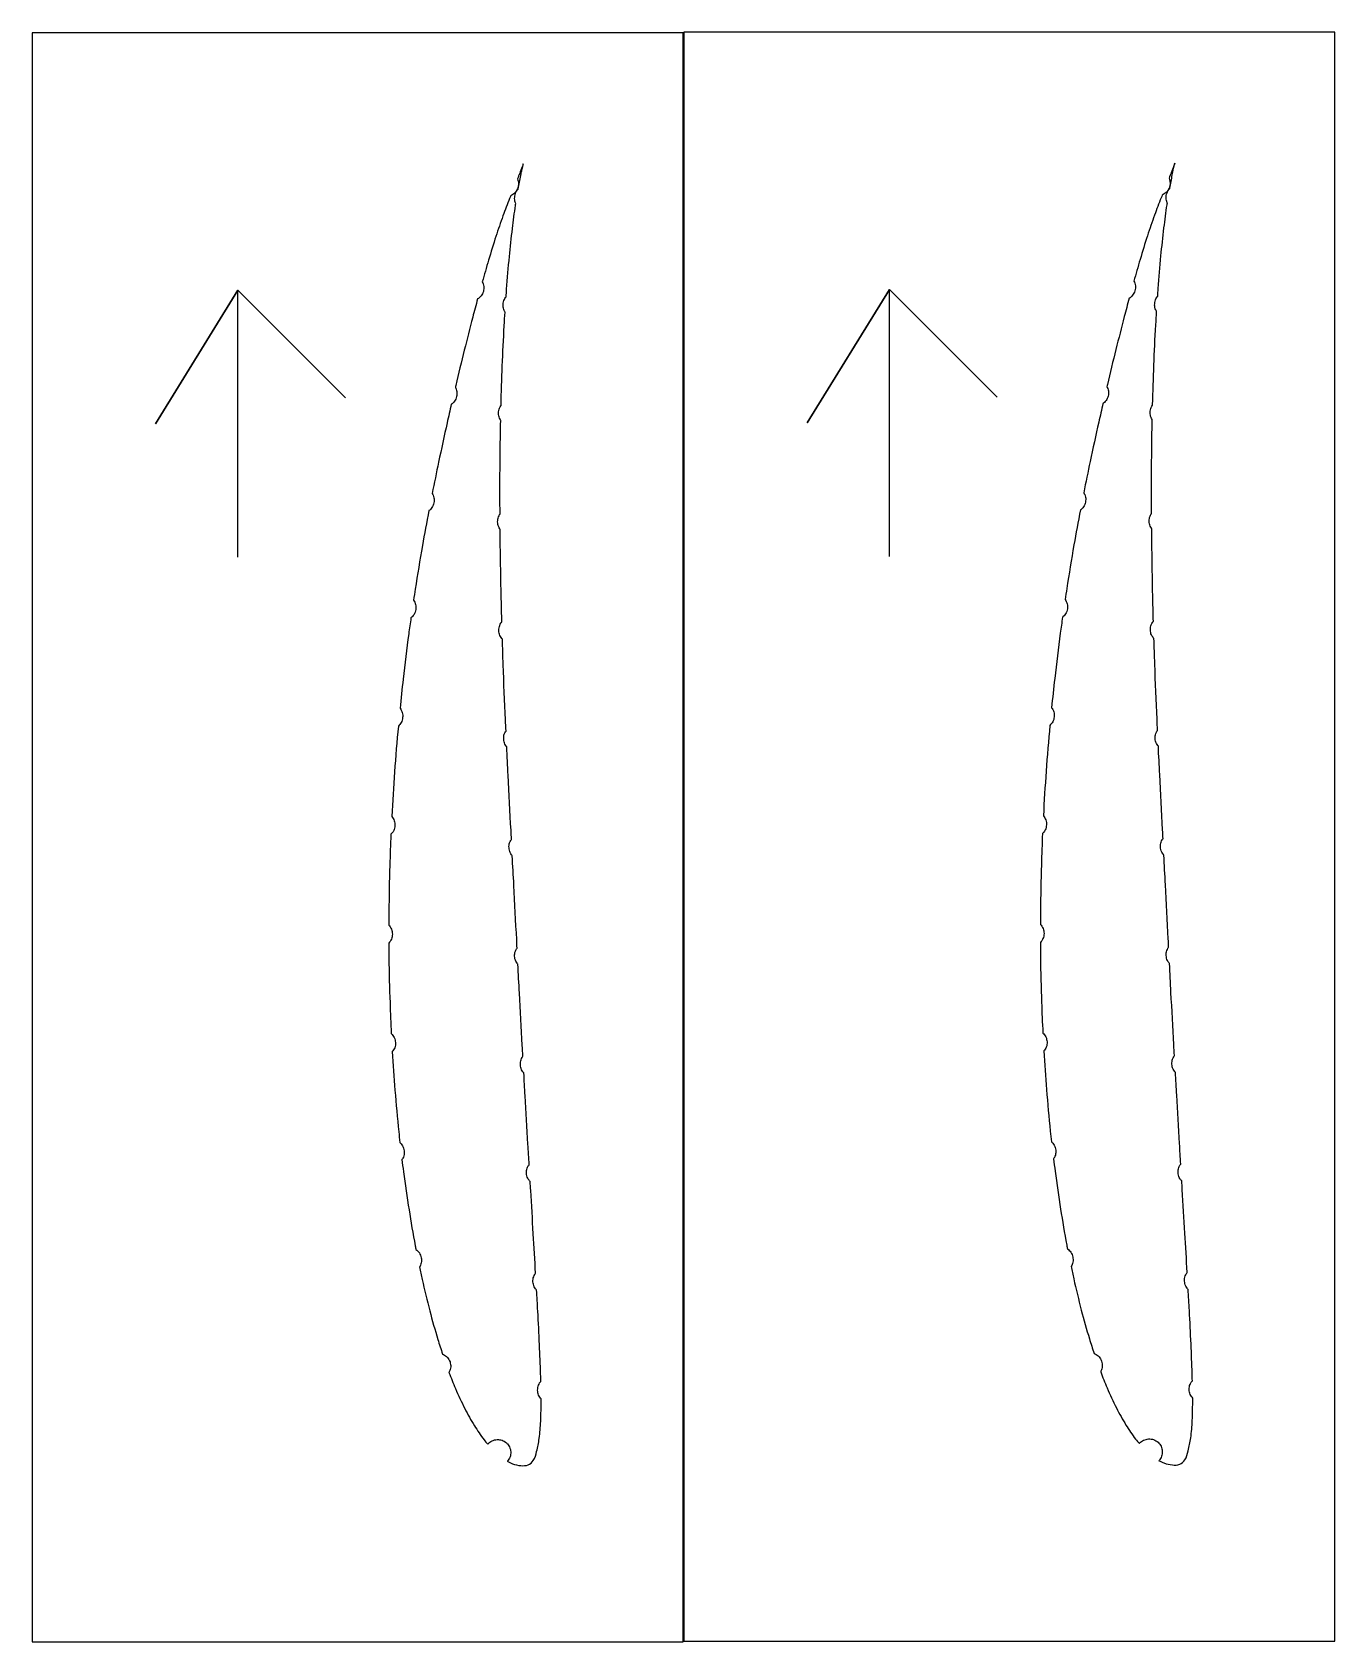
# Model space of a CAD drawing. Header units: millimetres. Extents: x -1 to 420, y 0 to 297.
# Drawn here: x 309.7 to 409.7, y -0.3 to 123.3 of the extents above; entities that cross this region are included whole.
import ezdxf

# ---------------------------------------------------------------- set-up
doc = ezdxf.new("R2010")
doc.units = ezdxf.units.MM

msp = doc.modelspace()

# ---------------------------------------------------------------- linework, layer by layer
at = {"color": 7, "linetype": 'Continuous', "lineweight": 25}
for p, q in [((309.69, 123.3), (309.69, -0.29)), ((359.69, 123.3), (309.69, 123.3)), ((359.69, -0.29), (359.69, 123.3)), ((359.73, 123.35), (359.73, -0.24)), ((409.73, 123.35), (359.73, 123.35)), ((409.73, -0.24), (409.73, 123.35)), ((309.69, -0.29), (359.69, -0.29)), ((359.73, -0.24), (409.73, -0.24))]:
    msp.add_line(p, q, dxfattribs=at)
at = {"color": 7, "linetype": 'Continuous'}
for p, q in [((325.48, 103.52), (319.17, 93.27)), ((319.17, 93.27), (325.48, 103.52)), ((325.48, 83.03), (325.48, 103.52)), ((325.48, 103.52), (333.75, 95.25)), ((375.52, 103.57), (369.21, 93.33)), ((369.21, 93.33), (375.52, 103.57)), ((375.52, 83.08), (375.52, 103.57)), ((375.52, 103.57), (383.79, 95.3))]:
    msp.add_line(p, q, dxfattribs=at)
at = {"color": 7, "linetype": 'Continuous', "lineweight": 25}
for points, knots in [([(347.01, 111.28), (347.02, 111.33), (347.09, 111.73), (347.22, 112.37), (347.3, 112.81), (347.41, 113.23), (347.4, 113.23), (347.4, 113.23), (347.27, 112.84), (347.15, 112.55), (347.02, 112.23), (346.96, 112.08)], [0.99028607, 0.99028607, 0.99028607, 0.99028607, 0.99110707, 0.99604939, 0.99901132, 1, 1, 1, 1.00097893, 1.00378592, 1.00610945, 1.00610945, 1.00610945, 1.00610945]), ([(397.05, 111.33), (397.06, 111.39), (397.13, 111.78), (397.26, 112.42), (397.34, 112.86), (397.45, 113.28), (397.44, 113.28), (397.44, 113.28), (397.31, 112.89), (397.19, 112.61), (397.06, 112.28), (397, 112.13)], [0.99028607, 0.99028607, 0.99028607, 0.99028607, 0.99110707, 0.99604939, 0.99901132, 1, 1, 1, 1.00097893, 1.00378592, 1.00610945, 1.00610945, 1.00610945, 1.00610945]), ([(346.96, 111.32), (346.93, 111.26), (346.88, 111.14), (346.75, 110.99), (346.6, 110.87), (346.49, 110.81), (346.44, 110.78)], [0, 0, 0, 0, 0.1273631, 0.2495992, 0.3730149, 0.4873866, 0.4873866, 0.4873866, 0.4873866]), ([(346.75, 110.76), (346.77, 110.83), (346.8, 110.96), (346.88, 111.13), (346.96, 111.23), (347.01, 111.28), (347.01, 111.28)], [0, 0, 0, 0, 0.1268062, 0.2502213, 0.3713779, 0.3715096, 0.3715096, 0.3715096, 0.3715096]), ([(346.96, 112.08), (346.98, 112.02), (347.02, 111.9), (347.05, 111.7), (347.03, 111.51), (346.98, 111.38), (346.96, 111.32)], [0.5019547, 0.5019547, 0.5019547, 0.5019547, 0.627948, 0.7509886, 0.8723471, 1, 1, 1, 1]), ([(397, 111.37), (396.97, 111.31), (396.92, 111.19), (396.79, 111.04), (396.64, 110.92), (396.53, 110.86), (396.48, 110.83)], [0, 0, 0, 0, 0.1273631, 0.2495992, 0.3730149, 0.4873866, 0.4873866, 0.4873866, 0.4873866]), ([(396.79, 110.81), (396.81, 110.88), (396.84, 111.01), (396.93, 111.18), (397.01, 111.28), (397.05, 111.33), (397.05, 111.33)], [0, 0, 0, 0, 0.1268062, 0.2502213, 0.3713779, 0.3715096, 0.3715096, 0.3715096, 0.3715096]), ([(397, 112.13), (397.02, 112.07), (397.06, 111.95), (397.09, 111.75), (397.07, 111.56), (397.03, 111.43), (397, 111.37)], [0.5019547, 0.5019547, 0.5019547, 0.5019547, 0.627948, 0.7509886, 0.8723471, 1, 1, 1, 1]), ([(346.44, 110.78), (346.41, 110.72), (346.21, 110.21), (345.81, 109.17), (345.27, 107.59), (344.75, 105.89), (344.42, 104.72), (344.26, 104.17)], [0.01284394, 0.01284394, 0.01284394, 0.01284394, 0.01393964, 0.02091458, 0.0290566, 0.03841356, 0.0468784, 0.0468784, 0.0468784, 0.0468784]), ([(346.08, 103.01), (346.1, 103.21), (346.17, 104.24), (346.32, 106), (346.55, 108.14), (346.73, 109.51), (346.82, 110.14), (346.83, 110.19)], [0.94964011, 0.94964011, 0.94964011, 0.94964011, 0.95257933, 0.96479649, 0.97536498, 0.98417919, 0.98488443, 0.98488443, 0.98488443, 0.98488443]), ([(346.83, 110.19), (346.83, 110.19), (346.8, 110.25), (346.76, 110.37), (346.73, 110.57), (346.75, 110.7), (346.75, 110.76)], [0.6250565, 0.6250565, 0.6250565, 0.6250565, 0.6279513, 0.7502174, 0.8723584, 1, 1, 1, 1]), ([(396.48, 110.83), (396.45, 110.77), (396.25, 110.26), (395.85, 109.22), (395.31, 107.64), (394.79, 105.94), (394.46, 104.77), (394.3, 104.22)], [0.01284394, 0.01284394, 0.01284394, 0.01284394, 0.01393964, 0.02091458, 0.0290566, 0.03841356, 0.0468784, 0.0468784, 0.0468784, 0.0468784]), ([(396.13, 103.06), (396.14, 103.26), (396.22, 104.3), (396.36, 106.05), (396.59, 108.19), (396.77, 109.56), (396.86, 110.19), (396.87, 110.24)], [0.94964011, 0.94964011, 0.94964011, 0.94964011, 0.95257933, 0.96479649, 0.97536498, 0.98417919, 0.98488443, 0.98488443, 0.98488443, 0.98488443]), ([(396.87, 110.24), (396.87, 110.24), (396.84, 110.3), (396.8, 110.42), (396.77, 110.62), (396.79, 110.75), (396.79, 110.81)], [0.6250565, 0.6250565, 0.6250565, 0.6250565, 0.6279513, 0.7502174, 0.8723584, 1, 1, 1, 1]), ([(344.26, 104.17), (344.29, 104.12), (344.34, 104), (344.38, 103.82), (344.38, 103.63), (344.35, 103.5), (344.34, 103.43)], [0.5192128, 0.5192128, 0.5192128, 0.5192128, 0.6281785, 0.7504555, 0.8726658, 1, 1, 1, 1]), ([(394.3, 104.22), (394.33, 104.17), (394.38, 104.06), (394.42, 103.87), (394.42, 103.68), (394.4, 103.55), (394.38, 103.48)], [0.5192128, 0.5192128, 0.5192128, 0.5192128, 0.6281785, 0.7504555, 0.8726658, 1, 1, 1, 1]), ([(343.9, 102.86), (343.77, 102.39), (343.42, 101.08), (342.86, 98.87), (342.42, 97.07), (342.2, 96.11), (342.19, 96.06)], [0.05350504, 0.05350504, 0.05350504, 0.05350504, 0.06064542, 0.07333385, 0.08693907, 0.08772377, 0.08772377, 0.08772377, 0.08772377]), ([(344.34, 103.43), (344.32, 103.37), (344.27, 103.24), (344.17, 103.08), (344.04, 102.95), (343.94, 102.88), (343.9, 102.86)], [0, 0, 0, 0, 0.1280286, 0.2494633, 0.3724212, 0.4687829, 0.4687829, 0.4687829, 0.4687829]), ([(345.85, 102.43), (345.86, 102.5), (345.88, 102.63), (345.95, 102.82), (346.02, 102.94), (346.07, 103), (346.08, 103.01)], [0, 0, 0, 0, 0.1268019, 0.2505029, 0.3712748, 0.4019286, 0.4019286, 0.4019286, 0.4019286]), ([(393.94, 102.91), (393.81, 102.44), (393.47, 101.13), (392.9, 98.92), (392.46, 97.12), (392.24, 96.17), (392.23, 96.11)], [0.05350504, 0.05350504, 0.05350504, 0.05350504, 0.06064542, 0.07333385, 0.08693907, 0.08772377, 0.08772377, 0.08772377, 0.08772377]), ([(394.38, 103.48), (394.36, 103.42), (394.31, 103.3), (394.21, 103.13), (394.08, 103), (393.99, 102.94), (393.94, 102.91)], [0, 0, 0, 0, 0.1280286, 0.2494633, 0.3724212, 0.4687829, 0.4687829, 0.4687829, 0.4687829]), ([(395.9, 102.48), (395.9, 102.55), (395.92, 102.68), (395.99, 102.87), (396.06, 102.99), (396.12, 103.05), (396.13, 103.06)], [0, 0, 0, 0, 0.1268019, 0.2505029, 0.3712748, 0.4019286, 0.4019286, 0.4019286, 0.4019286]), ([(345.7, 94.67), (345.72, 95.68), (345.79, 97.72), (345.9, 100.12), (345.98, 101.49), (346.01, 101.84)], [0.90884335, 0.90884335, 0.90884335, 0.90884335, 0.92368641, 0.93883251, 0.9439055, 0.9439055, 0.9439055, 0.9439055]), ([(346.01, 101.84), (346, 101.85), (345.96, 101.92), (345.9, 102.04), (345.85, 102.24), (345.85, 102.37), (345.85, 102.43)], [0.604765, 0.604765, 0.604765, 0.604765, 0.6281691, 0.7509711, 0.8733939, 1, 1, 1, 1]), ([(395.74, 94.72), (395.77, 95.73), (395.83, 97.78), (395.94, 100.17), (396.03, 101.55), (396.05, 101.89)], [0.90884335, 0.90884335, 0.90884335, 0.90884335, 0.92368641, 0.93883251, 0.9439055, 0.9439055, 0.9439055, 0.9439055]), ([(396.05, 101.89), (396.04, 101.9), (396, 101.97), (395.94, 102.1), (395.89, 102.29), (395.89, 102.42), (395.9, 102.48)], [0.604765, 0.604765, 0.604765, 0.604765, 0.6281691, 0.7509711, 0.8733939, 1, 1, 1, 1]), ([(342.28, 95.35), (342.26, 95.28), (342.23, 95.16), (342.13, 94.99), (342.01, 94.86), (341.92, 94.79), (341.88, 94.77)], [0, 0, 0, 0, 0.1276645, 0.2483037, 0.3717404, 0.4587892, 0.4587892, 0.4587892, 0.4587892]), ([(342.19, 96.06), (342.21, 96.02), (342.26, 95.91), (342.31, 95.74), (342.32, 95.54), (342.3, 95.41), (342.28, 95.35)], [0.5312689, 0.5312689, 0.5312689, 0.5312689, 0.6280248, 0.7498099, 0.8720339, 1, 1, 1, 1]), ([(392.32, 95.4), (392.3, 95.33), (392.27, 95.21), (392.17, 95.04), (392.05, 94.91), (391.96, 94.84), (391.92, 94.82)], [0, 0, 0, 0, 0.1276645, 0.2483037, 0.3717404, 0.4587892, 0.4587892, 0.4587892, 0.4587892]), ([(392.23, 96.11), (392.25, 96.07), (392.3, 95.97), (392.35, 95.79), (392.36, 95.59), (392.34, 95.47), (392.32, 95.4)], [0.5312689, 0.5312689, 0.5312689, 0.5312689, 0.6280248, 0.7498099, 0.8720339, 1, 1, 1, 1]), ([(341.88, 94.77), (341.77, 94.29), (341.44, 92.81), (340.94, 90.53), (340.57, 88.72), (340.41, 87.92)], [0.09422162, 0.09422162, 0.09422162, 0.09422162, 0.10135502, 0.11647086, 0.12843057, 0.12843057, 0.12843057, 0.12843057]), ([(345.51, 94.09), (345.51, 94.16), (345.52, 94.29), (345.58, 94.47), (345.65, 94.6), (345.69, 94.66), (345.7, 94.67)], [0, 0, 0, 0, 0.1274697, 0.2493059, 0.3718019, 0.392675, 0.392675, 0.392675, 0.392675]), ([(345.67, 93.53), (345.67, 93.53), (345.64, 93.59), (345.57, 93.7), (345.52, 93.89), (345.51, 94.02), (345.51, 94.09)], [0.6250131, 0.6250131, 0.6250131, 0.6250131, 0.6283848, 0.7501782, 0.8726322, 1, 1, 1, 1]), ([(391.92, 94.82), (391.82, 94.34), (391.48, 92.86), (390.98, 90.58), (390.61, 88.77), (390.45, 87.97)], [0.09422162, 0.09422162, 0.09422162, 0.09422162, 0.10135502, 0.11647086, 0.12843057, 0.12843057, 0.12843057, 0.12843057]), ([(395.55, 94.14), (395.55, 94.21), (395.56, 94.34), (395.62, 94.52), (395.69, 94.65), (395.73, 94.71), (395.74, 94.72)], [0, 0, 0, 0, 0.1274697, 0.2493059, 0.3718019, 0.392675, 0.392675, 0.392675, 0.392675]), ([(395.71, 93.58), (395.71, 93.58), (395.68, 93.64), (395.61, 93.75), (395.56, 93.94), (395.55, 94.07), (395.55, 94.14)], [0.6250131, 0.6250131, 0.6250131, 0.6250131, 0.6283848, 0.7501782, 0.8726322, 1, 1, 1, 1]), ([(345.62, 86.33), (345.62, 86.55), (345.61, 88.02), (345.62, 90.42), (345.65, 92.61), (345.67, 93.53)], [0.86816713, 0.86816713, 0.86816713, 0.86816713, 0.87128167, 0.88976057, 0.9033048, 0.9033048, 0.9033048, 0.9033048]), ([(395.66, 86.38), (395.66, 86.6), (395.65, 88.07), (395.66, 90.47), (395.69, 92.66), (395.71, 93.58)], [0.86816713, 0.86816713, 0.86816713, 0.86816713, 0.87128167, 0.88976057, 0.9033048, 0.9033048, 0.9033048, 0.9033048]), ([(340.41, 87.92), (340.44, 87.87), (340.5, 87.77), (340.55, 87.59), (340.57, 87.4), (340.55, 87.27), (340.54, 87.2)], [0.5274523, 0.5274523, 0.5274523, 0.5274523, 0.6287757, 0.7499346, 0.8726118, 1, 1, 1, 1]), ([(390.45, 87.97), (390.48, 87.92), (390.54, 87.82), (390.59, 87.64), (390.61, 87.45), (390.59, 87.32), (390.58, 87.25)], [0.5274523, 0.5274523, 0.5274523, 0.5274523, 0.6287757, 0.7499346, 0.8726118, 1, 1, 1, 1]), ([(340.16, 86.6), (339.98, 85.7), (339.61, 83.69), (339.23, 81.4), (339.02, 80), (338.98, 79.71)], [0.13499686, 0.13499686, 0.13499686, 0.13499686, 0.14833217, 0.16488995, 0.16909263, 0.16909263, 0.16909263, 0.16909263]), ([(340.54, 87.2), (340.52, 87.13), (340.49, 87.01), (340.4, 86.84), (340.28, 86.7), (340.2, 86.62), (340.16, 86.6)], [0, 0, 0, 0, 0.1272749, 0.2486475, 0.3709826, 0.4645347, 0.4645347, 0.4645347, 0.4645347]), ([(390.2, 86.65), (390.02, 85.75), (389.65, 83.74), (389.27, 81.45), (389.06, 80.05), (389.02, 79.76)], [0.13499686, 0.13499686, 0.13499686, 0.13499686, 0.14833217, 0.16488995, 0.16909263, 0.16909263, 0.16909263, 0.16909263]), ([(390.58, 87.25), (390.56, 87.18), (390.53, 87.06), (390.44, 86.89), (390.32, 86.75), (390.24, 86.67), (390.2, 86.65)], [0, 0, 0, 0, 0.1272749, 0.2486475, 0.3709826, 0.4645347, 0.4645347, 0.4645347, 0.4645347]), ([(345.43, 85.74), (345.44, 85.8), (345.44, 85.93), (345.5, 86.12), (345.56, 86.25), (345.61, 86.32), (345.62, 86.33)], [0, 0, 0, 0, 0.1270918, 0.2493951, 0.3716698, 0.4051431, 0.4051431, 0.4051431, 0.4051431]), ([(345.63, 85.16), (345.62, 85.17), (345.58, 85.23), (345.51, 85.35), (345.45, 85.54), (345.44, 85.67), (345.43, 85.74)], [0.6081819, 0.6081819, 0.6081819, 0.6081819, 0.628307, 0.7503309, 0.8722684, 1, 1, 1, 1]), ([(395.48, 85.79), (395.48, 85.85), (395.48, 85.98), (395.54, 86.17), (395.6, 86.3), (395.65, 86.37), (395.66, 86.38)], [0, 0, 0, 0, 0.1270918, 0.2493951, 0.3716698, 0.4051431, 0.4051431, 0.4051431, 0.4051431]), ([(395.67, 85.21), (395.66, 85.22), (395.62, 85.28), (395.55, 85.4), (395.49, 85.59), (395.48, 85.72), (395.48, 85.79)], [0.6081819, 0.6081819, 0.6081819, 0.6081819, 0.628307, 0.7503309, 0.8722684, 1, 1, 1, 1]), ([(345.76, 78.04), (345.75, 78.34), (345.71, 80), (345.66, 82.37), (345.63, 84.45), (345.63, 85.16)], [0.82768014, 0.82768014, 0.82768014, 0.82768014, 0.83207404, 0.85199934, 0.86244552, 0.86244552, 0.86244552, 0.86244552]), ([(395.8, 78.09), (395.79, 78.39), (395.75, 80.05), (395.7, 82.43), (395.68, 84.5), (395.67, 85.21)], [0.82768014, 0.82768014, 0.82768014, 0.82768014, 0.83207404, 0.85199934, 0.86244552, 0.86244552, 0.86244552, 0.86244552]), ([(338.98, 79.71), (339.01, 79.66), (339.07, 79.56), (339.14, 79.38), (339.17, 79.18), (339.15, 79.05), (339.15, 78.99)], [0.5152129, 0.5152129, 0.5152129, 0.5152129, 0.6284955, 0.7504062, 0.8733774, 1, 1, 1, 1]), ([(389.02, 79.76), (389.05, 79.71), (389.11, 79.61), (389.18, 79.43), (389.21, 79.23), (389.19, 79.1), (389.19, 79.04)], [0.5152129, 0.5152129, 0.5152129, 0.5152129, 0.6284955, 0.7504062, 0.8733774, 1, 1, 1, 1]), ([(338.78, 78.36), (338.72, 77.95), (338.5, 76.38), (338.22, 74.06), (338.01, 72.15), (337.94, 71.41)], [0.17577241, 0.17577241, 0.17577241, 0.17577241, 0.18180683, 0.19898683, 0.20995547, 0.20995547, 0.20995547, 0.20995547]), ([(339.15, 78.99), (339.13, 78.92), (339.11, 78.79), (339.02, 78.61), (338.91, 78.47), (338.82, 78.39), (338.78, 78.36)], [0, 0, 0, 0, 0.1273611, 0.2492099, 0.3718923, 0.4714753, 0.4714753, 0.4714753, 0.4714753]), ([(345.53, 77.39), (345.53, 77.46), (345.54, 77.59), (345.59, 77.78), (345.67, 77.93), (345.73, 78.01), (345.76, 78.04)], [0, 0, 0, 0, 0.1270918, 0.2493951, 0.3716698, 0.4493806, 0.4493806, 0.4493806, 0.4493806]), ([(388.82, 78.41), (388.76, 78), (388.55, 76.43), (388.26, 74.11), (388.05, 72.2), (387.98, 71.46)], [0.17577241, 0.17577241, 0.17577241, 0.17577241, 0.18180683, 0.19898683, 0.20995547, 0.20995547, 0.20995547, 0.20995547]), ([(389.19, 79.04), (389.17, 78.97), (389.15, 78.84), (389.06, 78.66), (388.95, 78.52), (388.86, 78.44), (388.82, 78.41)], [0, 0, 0, 0, 0.1273611, 0.2492099, 0.3718923, 0.4714753, 0.4714753, 0.4714753, 0.4714753]), ([(395.57, 77.44), (395.57, 77.51), (395.58, 77.64), (395.63, 77.83), (395.71, 77.98), (395.77, 78.06), (395.8, 78.09)], [0, 0, 0, 0, 0.1270918, 0.2493951, 0.3716698, 0.4493806, 0.4493806, 0.4493806, 0.4493806]), ([(345.8, 76.73), (345.76, 76.76), (345.69, 76.85), (345.6, 77), (345.54, 77.19), (345.53, 77.32), (345.53, 77.39)], [0.5360337, 0.5360337, 0.5360337, 0.5360337, 0.628307, 0.7503309, 0.8722684, 1, 1, 1, 1]), ([(346.08, 69.66), (346.06, 69.95), (345.98, 71.65), (345.89, 74), (345.82, 76.07), (345.8, 76.73)], [0.78674139, 0.78674139, 0.78674139, 0.78674139, 0.79095309, 0.8116642, 0.8212689, 0.8212689, 0.8212689, 0.8212689]), ([(395.84, 76.78), (395.81, 76.82), (395.73, 76.9), (395.64, 77.05), (395.58, 77.24), (395.58, 77.37), (395.57, 77.44)], [0.5360337, 0.5360337, 0.5360337, 0.5360337, 0.628307, 0.7503309, 0.8722684, 1, 1, 1, 1]), ([(396.12, 69.71), (396.1, 70), (396.03, 71.7), (395.93, 74.06), (395.86, 76.12), (395.84, 76.78)], [0.78674139, 0.78674139, 0.78674139, 0.78674139, 0.79095309, 0.8116642, 0.8212689, 0.8212689, 0.8212689, 0.8212689]), ([(338.14, 70.7), (338.13, 70.63), (338.11, 70.5), (338.03, 70.32), (337.93, 70.17), (337.85, 70.09), (337.81, 70.05)], [0, 0, 0, 0, 0.1281987, 0.2496094, 0.3718952, 0.4716907, 0.4716907, 0.4716907, 0.4716907]), ([(337.94, 71.41), (337.98, 71.36), (338.04, 71.26), (338.11, 71.09), (338.15, 70.89), (338.15, 70.76), (338.14, 70.7)], [0.516479, 0.516479, 0.516479, 0.516479, 0.6297385, 0.7508133, 0.8726631, 1, 1, 1, 1]), ([(388.18, 70.75), (388.17, 70.68), (388.15, 70.55), (388.07, 70.37), (387.97, 70.22), (387.89, 70.14), (387.85, 70.1)], [0, 0, 0, 0, 0.1281987, 0.2496094, 0.3718952, 0.4716907, 0.4716907, 0.4716907, 0.4716907]), ([(387.98, 71.46), (388.02, 71.41), (388.09, 71.31), (388.16, 71.14), (388.19, 70.94), (388.19, 70.81), (388.18, 70.75)], [0.516479, 0.516479, 0.516479, 0.516479, 0.6297385, 0.7508133, 0.8726631, 1, 1, 1, 1]), ([(337.81, 70.05), (337.7, 68.88), (337.51, 66.56), (337.37, 64.24), (337.31, 63.1)], [0.21658964, 0.21658964, 0.21658964, 0.21658964, 0.23389121, 0.25061619, 0.25061619, 0.25061619, 0.25061619]), ([(345.9, 69.04), (345.9, 69.11), (345.9, 69.24), (345.94, 69.43), (346.01, 69.57), (346.06, 69.64), (346.08, 69.66)], [0, 0, 0, 0, 0.1268164, 0.249398, 0.3716368, 0.4199051, 0.4199051, 0.4199051, 0.4199051]), ([(387.85, 70.1), (387.74, 68.93), (387.55, 66.61), (387.41, 64.29), (387.35, 63.15)], [0.21658964, 0.21658964, 0.21658964, 0.21658964, 0.23389121, 0.25061619, 0.25061619, 0.25061619, 0.25061619]), ([(395.94, 69.09), (395.94, 69.16), (395.94, 69.29), (395.98, 69.48), (396.05, 69.62), (396.1, 69.69), (396.12, 69.71)], [0, 0, 0, 0, 0.1268164, 0.249398, 0.3716368, 0.4199051, 0.4199051, 0.4199051, 0.4199051]), ([(346.13, 68.45), (346.12, 68.46), (346.07, 68.53), (345.98, 68.66), (345.92, 68.84), (345.9, 68.97), (345.9, 69.04)], [0.5871343, 0.5871343, 0.5871343, 0.5871343, 0.6274705, 0.750315, 0.8734628, 1, 1, 1, 1]), ([(346.5, 61.34), (346.49, 61.57), (346.4, 63.21), (346.28, 65.58), (346.17, 67.72), (346.13, 68.45)], [0.74607147, 0.74607147, 0.74607147, 0.74607147, 0.74939905, 0.77014577, 0.78080163, 0.78080163, 0.78080163, 0.78080163]), ([(396.18, 68.5), (396.16, 68.51), (396.11, 68.58), (396.02, 68.71), (395.96, 68.89), (395.94, 69.02), (395.94, 69.09)], [0.5871343, 0.5871343, 0.5871343, 0.5871343, 0.6274705, 0.750315, 0.8734628, 1, 1, 1, 1]), ([(396.54, 61.39), (396.53, 61.62), (396.44, 63.26), (396.32, 65.63), (396.21, 67.77), (396.18, 68.5)], [0.74607147, 0.74607147, 0.74607147, 0.74607147, 0.74939905, 0.77014577, 0.78080163, 0.78080163, 0.78080163, 0.78080163]), ([(337.31, 63.1), (337.35, 63.06), (337.42, 62.96), (337.5, 62.78), (337.55, 62.59), (337.55, 62.46), (337.55, 62.39)], [0.5137405, 0.5137405, 0.5137405, 0.5137405, 0.6281799, 0.7510795, 0.8732473, 1, 1, 1, 1]), ([(387.35, 63.15), (387.39, 63.11), (387.46, 63.01), (387.54, 62.84), (387.59, 62.64), (387.59, 62.51), (387.59, 62.45)], [0.5137405, 0.5137405, 0.5137405, 0.5137405, 0.6281799, 0.7510795, 0.8732473, 1, 1, 1, 1]), ([(337.55, 62.39), (337.54, 62.33), (337.52, 62.2), (337.46, 62.01), (337.36, 61.86), (337.28, 61.77), (337.24, 61.74)], [0, 0, 0, 0, 0.1269236, 0.2487838, 0.3717798, 0.4712849, 0.4712849, 0.4712849, 0.4712849]), ([(387.59, 62.45), (387.58, 62.38), (387.56, 62.25), (387.5, 62.06), (387.4, 61.91), (387.32, 61.82), (387.28, 61.79)], [0, 0, 0, 0, 0.1269236, 0.2487838, 0.3717798, 0.4712849, 0.4712849, 0.4712849, 0.4712849]), ([(337.24, 61.74), (337.21, 60.94), (337.13, 58.95), (337.09, 56.63), (337.08, 55.1), (337.08, 54.76)], [0.25729028, 0.25729028, 0.25729028, 0.25729028, 0.26898994, 0.2864102, 0.29135128, 0.29135128, 0.29135128, 0.29135128]), ([(346.31, 60.7), (346.31, 60.77), (346.3, 60.9), (346.35, 61.09), (346.42, 61.24), (346.48, 61.32), (346.5, 61.34)], [0, 0, 0, 0, 0.1268164, 0.249398, 0.3716368, 0.433509, 0.433509, 0.433509, 0.433509]), ([(346.56, 60.09), (346.54, 60.11), (346.48, 60.18), (346.39, 60.32), (346.33, 60.51), (346.31, 60.64), (346.31, 60.7)], [0.5676337, 0.5676337, 0.5676337, 0.5676337, 0.6274705, 0.750315, 0.8734628, 1, 1, 1, 1]), ([(387.28, 61.79), (387.25, 60.99), (387.17, 59), (387.13, 56.68), (387.12, 55.15), (387.12, 54.81)], [0.25729028, 0.25729028, 0.25729028, 0.25729028, 0.26898994, 0.2864102, 0.29135128, 0.29135128, 0.29135128, 0.29135128]), ([(396.35, 60.75), (396.35, 60.82), (396.35, 60.95), (396.39, 61.14), (396.46, 61.29), (396.52, 61.37), (396.54, 61.39)], [0, 0, 0, 0, 0.1268164, 0.249398, 0.3716368, 0.433509, 0.433509, 0.433509, 0.433509]), ([(396.6, 60.14), (396.58, 60.16), (396.52, 60.23), (396.43, 60.37), (396.37, 60.56), (396.35, 60.69), (396.35, 60.75)], [0.5676337, 0.5676337, 0.5676337, 0.5676337, 0.6274705, 0.750315, 0.8734628, 1, 1, 1, 1]), ([(346.93, 53), (346.92, 53.22), (346.84, 54.82), (346.72, 57.18), (346.6, 59.33), (346.56, 60.09)], [0.70531415, 0.70531415, 0.70531415, 0.70531415, 0.70841685, 0.72879685, 0.73993476, 0.73993476, 0.73993476, 0.73993476]), ([(396.97, 53.06), (396.96, 53.27), (396.88, 54.87), (396.76, 57.23), (396.64, 59.38), (396.6, 60.14)], [0.70531415, 0.70531415, 0.70531415, 0.70531415, 0.70841685, 0.72879685, 0.73993476, 0.73993476, 0.73993476, 0.73993476]), ([(337.08, 54.76), (337.12, 54.72), (337.2, 54.62), (337.29, 54.45), (337.35, 54.26), (337.35, 54.13), (337.35, 54.06)], [0.5067877, 0.5067877, 0.5067877, 0.5067877, 0.6291559, 0.7502113, 0.8726491, 1, 1, 1, 1]), ([(387.12, 54.81), (387.16, 54.77), (387.24, 54.67), (387.33, 54.5), (387.39, 54.31), (387.39, 54.18), (387.4, 54.11)], [0.5067877, 0.5067877, 0.5067877, 0.5067877, 0.6291559, 0.7502113, 0.8726491, 1, 1, 1, 1]), ([(337.35, 54.06), (337.35, 53.99), (337.34, 53.86), (337.28, 53.68), (337.19, 53.51), (337.12, 53.42), (337.08, 53.38)], [0, 0, 0, 0, 0.1276826, 0.2495732, 0.3721241, 0.4765833, 0.4765833, 0.4765833, 0.4765833]), ([(337.08, 53.38), (337.08, 53), (337.09, 51.47), (337.15, 49.15), (337.23, 47.21), (337.27, 46.42)], [0.2980857, 0.2980857, 0.2980857, 0.2980857, 0.30363306, 0.32058851, 0.33208484, 0.33208484, 0.33208484, 0.33208484]), ([(387.4, 54.11), (387.39, 54.04), (387.38, 53.91), (387.32, 53.73), (387.23, 53.56), (387.16, 53.47), (387.12, 53.43)], [0, 0, 0, 0, 0.1276826, 0.2495732, 0.3721241, 0.4765833, 0.4765833, 0.4765833, 0.4765833]), ([(387.12, 53.43), (387.12, 53.06), (387.13, 51.52), (387.19, 49.2), (387.27, 47.26), (387.31, 46.47)], [0.2980857, 0.2980857, 0.2980857, 0.2980857, 0.30363306, 0.32058851, 0.33208484, 0.33208484, 0.33208484, 0.33208484]), ([(346.74, 52.37), (346.74, 52.43), (346.74, 52.56), (346.79, 52.76), (346.86, 52.9), (346.91, 52.98), (346.93, 53)], [0, 0, 0, 0, 0.1268164, 0.249398, 0.3716368, 0.4322228, 0.4322228, 0.4322228, 0.4322228]), ([(347, 51.75), (346.98, 51.78), (346.91, 51.85), (346.83, 51.98), (346.76, 52.17), (346.75, 52.3), (346.74, 52.37)], [0.5695828, 0.5695828, 0.5695828, 0.5695828, 0.6274705, 0.750315, 0.8734628, 1, 1, 1, 1]), ([(396.78, 52.42), (396.78, 52.48), (396.78, 52.62), (396.83, 52.81), (396.9, 52.95), (396.95, 53.03), (396.97, 53.06)], [0, 0, 0, 0, 0.1268164, 0.249398, 0.3716368, 0.4322228, 0.4322228, 0.4322228, 0.4322228]), ([(397.04, 51.8), (397.02, 51.83), (396.95, 51.9), (396.87, 52.03), (396.8, 52.22), (396.79, 52.35), (396.78, 52.42)], [0.5695828, 0.5695828, 0.5695828, 0.5695828, 0.6274705, 0.750315, 0.8734628, 1, 1, 1, 1]), ([(347.38, 44.68), (347.36, 44.96), (347.27, 46.58), (347.14, 48.94), (347.03, 51.02), (347, 51.75)], [0.66460285, 0.66460285, 0.66460285, 0.66460285, 0.66879161, 0.68837109, 0.69919652, 0.69919652, 0.69919652, 0.69919652]), ([(397.42, 44.73), (397.4, 45.01), (397.31, 46.63), (397.18, 48.99), (397.07, 51.07), (397.04, 51.8)], [0.66460285, 0.66460285, 0.66460285, 0.66460285, 0.66879161, 0.68837109, 0.69919652, 0.69919652, 0.69919652, 0.69919652]), ([(337.27, 46.42), (337.32, 46.38), (337.4, 46.28), (337.5, 46.12), (337.57, 45.93), (337.58, 45.8), (337.59, 45.73)], [0.5042819, 0.5042819, 0.5042819, 0.5042819, 0.6274147, 0.7508207, 0.8720899, 1, 1, 1, 1]), ([(387.31, 46.47), (387.36, 46.43), (387.44, 46.33), (387.55, 46.17), (387.61, 45.98), (387.62, 45.85), (387.63, 45.78)], [0.5042819, 0.5042819, 0.5042819, 0.5042819, 0.6274147, 0.7508207, 0.8720899, 1, 1, 1, 1]), ([(387.63, 45.78), (387.63, 45.72), (387.63, 45.59), (387.58, 45.39), (387.49, 45.23), (387.42, 45.13), (387.38, 45.09)], [0, 0, 0, 0, 0.1269033, 0.2498771, 0.372813, 0.4796266, 0.4796266, 0.4796266, 0.4796266]), ([(337.59, 45.73), (337.59, 45.67), (337.59, 45.53), (337.54, 45.34), (337.45, 45.18), (337.38, 45.08), (337.34, 45.04)], [0, 0, 0, 0, 0.1269033, 0.2498771, 0.372813, 0.4796266, 0.4796266, 0.4796266, 0.4796266]), ([(337.34, 45.04), (337.4, 44.05), (337.54, 42), (337.76, 39.67), (337.9, 38.32), (337.93, 38.05)], [0.33884788, 0.33884788, 0.33884788, 0.33884788, 0.35335347, 0.36901234, 0.37311395, 0.37311395, 0.37311395, 0.37311395]), ([(347.18, 44.03), (347.18, 44.1), (347.18, 44.23), (347.23, 44.42), (347.3, 44.57), (347.35, 44.65), (347.38, 44.68)], [0, 0, 0, 0, 0.1268164, 0.249398, 0.3716368, 0.438807, 0.438807, 0.438807, 0.438807]), ([(387.38, 45.09), (387.44, 44.1), (387.59, 42.05), (387.8, 39.72), (387.94, 38.37), (387.98, 38.1)], [0.33884788, 0.33884788, 0.33884788, 0.33884788, 0.35335347, 0.36901234, 0.37311395, 0.37311395, 0.37311395, 0.37311395]), ([(397.22, 44.08), (397.22, 44.15), (397.22, 44.28), (397.27, 44.47), (397.34, 44.62), (397.4, 44.7), (397.42, 44.73)], [0, 0, 0, 0, 0.1268164, 0.249398, 0.3716368, 0.438807, 0.438807, 0.438807, 0.438807]), ([(347.45, 43.4), (347.42, 43.43), (347.36, 43.51), (347.27, 43.65), (347.2, 43.83), (347.19, 43.96), (347.18, 44.03)], [0.5578003, 0.5578003, 0.5578003, 0.5578003, 0.6274705, 0.750315, 0.8734628, 1, 1, 1, 1]), ([(347.86, 36.35), (347.83, 36.88), (347.72, 38.65), (347.58, 41), (347.48, 42.82), (347.45, 43.4)], [0.62389503, 0.62389503, 0.62389503, 0.62389503, 0.63161268, 0.64982589, 0.6583773, 0.6583773, 0.6583773, 0.6583773]), ([(397.49, 43.46), (397.46, 43.48), (397.4, 43.56), (397.31, 43.7), (397.24, 43.88), (397.23, 44.02), (397.22, 44.08)], [0.5578003, 0.5578003, 0.5578003, 0.5578003, 0.6274705, 0.750315, 0.8734628, 1, 1, 1, 1]), ([(397.9, 36.4), (397.87, 36.93), (397.76, 38.7), (397.63, 41.05), (397.52, 42.87), (397.49, 43.46)], [0.62389503, 0.62389503, 0.62389503, 0.62389503, 0.63161268, 0.64982589, 0.6583773, 0.6583773, 0.6583773, 0.6583773]), ([(337.93, 38.05), (337.97, 38.02), (338.04, 37.94), (338.14, 37.8), (338.22, 37.62), (338.24, 37.49), (338.25, 37.43)], [0.5467032, 0.5467032, 0.5467032, 0.5467032, 0.6295382, 0.7513883, 0.8733537, 1, 1, 1, 1]), ([(338.25, 37.43), (338.26, 37.36), (338.27, 37.23), (338.24, 37.04), (338.17, 36.87), (338.11, 36.78), (338.09, 36.75)], [0, 0, 0, 0, 0.1269391, 0.24935, 0.3714359, 0.456316, 0.456316, 0.456316, 0.456316]), ([(387.98, 38.1), (388.01, 38.07), (388.08, 37.99), (388.18, 37.85), (388.26, 37.67), (388.28, 37.54), (388.3, 37.48)], [0.5467032, 0.5467032, 0.5467032, 0.5467032, 0.6295382, 0.7513883, 0.8733537, 1, 1, 1, 1]), ([(388.3, 37.48), (388.3, 37.41), (388.31, 37.28), (388.28, 37.09), (388.21, 36.93), (388.15, 36.83), (388.13, 36.8)], [0, 0, 0, 0, 0.1269391, 0.24935, 0.3714359, 0.456316, 0.456316, 0.456316, 0.456316]), ([(338.09, 36.75), (338.12, 36.44), (338.29, 35.15), (338.61, 32.94), (338.95, 30.95), (339.14, 29.93), (339.16, 29.83)], [0.37950248, 0.37950248, 0.37950248, 0.37950248, 0.38408345, 0.39849975, 0.4121915, 0.41365229, 0.41365229, 0.41365229, 0.41365229]), ([(347.65, 35.7), (347.65, 35.76), (347.65, 35.9), (347.7, 36.09), (347.77, 36.24), (347.83, 36.32), (347.86, 36.35)], [0, 0, 0, 0, 0.1268164, 0.249398, 0.3716368, 0.4460931, 0.4460931, 0.4460931, 0.4460931]), ([(388.13, 36.8), (388.17, 36.49), (388.33, 35.2), (388.65, 32.99), (388.99, 31), (389.18, 29.98), (389.2, 29.89)], [0.37950248, 0.37950248, 0.37950248, 0.37950248, 0.38408345, 0.39849975, 0.4121915, 0.41365229, 0.41365229, 0.41365229, 0.41365229]), ([(397.69, 35.75), (397.69, 35.81), (397.69, 35.95), (397.74, 36.14), (397.81, 36.29), (397.87, 36.37), (397.9, 36.4)], [0, 0, 0, 0, 0.1268164, 0.249398, 0.3716368, 0.4460931, 0.4460931, 0.4460931, 0.4460931]), ([(347.93, 35.06), (347.9, 35.09), (347.83, 35.17), (347.74, 35.31), (347.67, 35.5), (347.66, 35.63), (347.65, 35.7)], [0.545836, 0.545836, 0.545836, 0.545836, 0.6274705, 0.750315, 0.8734628, 1, 1, 1, 1]), ([(348.35, 28.02), (348.3, 29.03), (348.17, 31.15), (348.03, 33.5), (347.95, 34.83), (347.93, 35.06)], [0.5831421, 0.5831421, 0.5831421, 0.5831421, 0.5979752, 0.61428602, 0.61755757, 0.61755757, 0.61755757, 0.61755757]), ([(397.98, 35.11), (397.95, 35.14), (397.87, 35.22), (397.78, 35.36), (397.71, 35.55), (397.7, 35.68), (397.69, 35.75)], [0.545836, 0.545836, 0.545836, 0.545836, 0.6274705, 0.750315, 0.8734628, 1, 1, 1, 1]), ([(398.39, 28.07), (398.34, 29.08), (398.21, 31.2), (398.07, 33.55), (397.99, 34.89), (397.98, 35.11)], [0.5831421, 0.5831421, 0.5831421, 0.5831421, 0.5979752, 0.61428602, 0.61755757, 0.61755757, 0.61755757, 0.61755757]), ([(339.16, 29.83), (339.21, 29.8), (339.31, 29.72), (339.43, 29.58), (339.52, 29.4), (339.56, 29.28), (339.57, 29.21)], [0.5136298, 0.5136298, 0.5136298, 0.5136298, 0.6277573, 0.7492758, 0.8723508, 1, 1, 1, 1]), ([(389.2, 29.89), (389.25, 29.85), (389.35, 29.77), (389.47, 29.63), (389.57, 29.46), (389.6, 29.33), (389.61, 29.26)], [0.5136298, 0.5136298, 0.5136298, 0.5136298, 0.6277573, 0.7492758, 0.8723508, 1, 1, 1, 1]), ([(339.57, 29.21), (339.58, 29.15), (339.6, 29.02), (339.58, 28.82), (339.52, 28.64), (339.47, 28.53), (339.43, 28.49)], [0, 0, 0, 0, 0.127353, 0.2486265, 0.3718083, 0.481312, 0.481312, 0.481312, 0.481312]), ([(339.43, 28.49), (339.5, 28.17), (339.74, 27.05), (340.19, 25.19), (340.73, 23.28), (341.08, 22.18), (341.21, 21.81)], [0.42037426, 0.42037426, 0.42037426, 0.42037426, 0.42509847, 0.43717136, 0.4483515, 0.45412673, 0.45412673, 0.45412673, 0.45412673]), ([(389.61, 29.26), (389.62, 29.2), (389.64, 29.07), (389.62, 28.87), (389.57, 28.69), (389.51, 28.58), (389.48, 28.54)], [0, 0, 0, 0, 0.127353, 0.2486265, 0.3718083, 0.481312, 0.481312, 0.481312, 0.481312]), ([(389.48, 28.54), (389.54, 28.22), (389.79, 27.1), (390.23, 25.24), (390.77, 23.33), (391.12, 22.23), (391.25, 21.86)], [0.42037426, 0.42037426, 0.42037426, 0.42037426, 0.42509847, 0.43717136, 0.4483515, 0.45412673, 0.45412673, 0.45412673, 0.45412673]), ([(348.15, 27.37), (348.15, 27.43), (348.15, 27.56), (348.2, 27.75), (348.27, 27.91), (348.33, 27.99), (348.35, 28.02)], [0, 0, 0, 0, 0.1268164, 0.249398, 0.3716368, 0.445551, 0.445551, 0.445551, 0.445551]), ([(348.43, 26.73), (348.4, 26.76), (348.33, 26.84), (348.24, 26.98), (348.17, 27.17), (348.16, 27.3), (348.15, 27.37)], [0.5492593, 0.5492593, 0.5492593, 0.5492593, 0.6274705, 0.750315, 0.8734628, 1, 1, 1, 1]), ([(398.19, 27.42), (398.19, 27.48), (398.19, 27.61), (398.24, 27.81), (398.31, 27.96), (398.37, 28.04), (398.39, 28.07)], [0, 0, 0, 0, 0.1268164, 0.249398, 0.3716368, 0.445551, 0.445551, 0.445551, 0.445551]), ([(398.47, 26.78), (398.44, 26.81), (398.37, 26.89), (398.28, 27.03), (398.21, 27.22), (398.2, 27.35), (398.19, 27.42)], [0.5492593, 0.5492593, 0.5492593, 0.5492593, 0.6274705, 0.750315, 0.8734628, 1, 1, 1, 1]), ([(348.75, 19.71), (348.75, 19.89), (348.72, 20.83), (348.65, 22.63), (348.54, 24.79), (348.46, 26.19), (348.43, 26.73)], [0.54251645, 0.54251645, 0.54251645, 0.54251645, 0.54517711, 0.55630164, 0.56887472, 0.57682762, 0.57682762, 0.57682762, 0.57682762]), ([(398.79, 19.76), (398.79, 19.94), (398.76, 20.88), (398.69, 22.68), (398.58, 24.84), (398.5, 26.24), (398.47, 26.78)], [0.54251645, 0.54251645, 0.54251645, 0.54251645, 0.54517711, 0.55630164, 0.56887472, 0.57682762, 0.57682762, 0.57682762, 0.57682762]), ([(341.21, 21.81), (341.23, 21.8), (341.31, 21.76), (341.44, 21.68), (341.59, 21.55), (341.7, 21.39), (341.75, 21.27), (341.78, 21.21)], [0.4575923, 0.4575923, 0.4575923, 0.4575923, 0.5002371, 0.627308, 0.7497484, 0.8725424, 1, 1, 1, 1]), ([(341.78, 21.21), (341.79, 21.14), (341.83, 21.02), (341.84, 20.82), (341.8, 20.63), (341.75, 20.49), (341.71, 20.42), (341.7, 20.4)], [0, 0, 0, 0, 0.1274451, 0.248546, 0.3711872, 0.4992018, 0.5281209, 0.5281209, 0.5281209, 0.5281209]), ([(391.25, 21.86), (391.27, 21.85), (391.35, 21.81), (391.48, 21.73), (391.63, 21.6), (391.74, 21.44), (391.79, 21.32), (391.82, 21.26)], [0.4575923, 0.4575923, 0.4575923, 0.4575923, 0.5002371, 0.627308, 0.7497484, 0.8725424, 1, 1, 1, 1]), ([(391.82, 21.26), (391.84, 21.19), (391.87, 21.07), (391.88, 20.87), (391.84, 20.68), (391.79, 20.54), (391.75, 20.47), (391.75, 20.45)], [0, 0, 0, 0, 0.1274451, 0.248546, 0.3711872, 0.4992018, 0.5281209, 0.5281209, 0.5281209, 0.5281209]), ([(341.7, 20.4), (341.86, 19.99), (342.23, 19.05), (342.87, 17.67), (343.6, 16.35), (344.21, 15.45), (344.58, 14.99), (344.68, 14.88)], [0.46138721, 0.46138721, 0.46138721, 0.46138721, 0.46790099, 0.47621559, 0.48357299, 0.48997014, 0.49215642, 0.49215642, 0.49215642, 0.49215642]), ([(391.75, 20.45), (391.9, 20.04), (392.28, 19.1), (392.91, 17.72), (393.64, 16.4), (394.25, 15.5), (394.62, 15.04), (394.72, 14.93)], [0.46138721, 0.46138721, 0.46138721, 0.46138721, 0.46790099, 0.47621559, 0.48357299, 0.48997014, 0.49215642, 0.49215642, 0.49215642, 0.49215642]), ([(348.51, 19.04), (348.51, 19.1), (348.51, 19.24), (348.57, 19.42), (348.65, 19.58), (348.72, 19.67), (348.75, 19.71)], [0, 0, 0, 0, 0.1270918, 0.2493951, 0.3716698, 0.4645097, 0.4645097, 0.4645097, 0.4645097]), ([(348.77, 18.38), (348.74, 18.41), (348.67, 18.5), (348.58, 18.65), (348.52, 18.84), (348.51, 18.97), (348.51, 19.04)], [0.537746, 0.537746, 0.537746, 0.537746, 0.628307, 0.7503309, 0.8722684, 1, 1, 1, 1]), ([(398.55, 19.09), (398.55, 19.16), (398.55, 19.29), (398.61, 19.48), (398.69, 19.63), (398.76, 19.72), (398.79, 19.76)], [0, 0, 0, 0, 0.1270918, 0.2493951, 0.3716698, 0.4645097, 0.4645097, 0.4645097, 0.4645097]), ([(398.82, 18.43), (398.78, 18.47), (398.71, 18.55), (398.62, 18.7), (398.56, 18.89), (398.55, 19.02), (398.55, 19.09)], [0.537746, 0.537746, 0.537746, 0.537746, 0.628307, 0.7503309, 0.8722684, 1, 1, 1, 1]), ([(346.18, 13.57), (346.31, 13.5), (346.64, 13.34), (347.18, 13.22), (347.79, 13.23), (348.27, 13.67), (348.46, 14.42), (348.67, 15.42), (348.76, 16.75), (348.78, 17.77), (348.77, 18.35), (348.77, 18.38)], [0.50190499, 0.50190499, 0.50190499, 0.50190499, 0.50399185, 0.50723001, 0.50998677, 0.51250066, 0.51607369, 0.52109501, 0.52757139, 0.53558732, 0.53602884, 0.53602884, 0.53602884, 0.53602884]), ([(396.22, 13.62), (396.35, 13.55), (396.68, 13.4), (397.22, 13.27), (397.83, 13.28), (398.31, 13.72), (398.5, 14.47), (398.71, 15.47), (398.8, 16.8), (398.82, 17.82), (398.82, 18.4), (398.82, 18.43)], [0.50190499, 0.50190499, 0.50190499, 0.50190499, 0.50399185, 0.50723001, 0.50998677, 0.51250066, 0.51607369, 0.52109501, 0.52757139, 0.53558732, 0.53602884, 0.53602884, 0.53602884, 0.53602884]), ([(344.68, 14.88), (344.71, 14.91), (344.78, 15), (344.92, 15.1), (345.1, 15.19), (345.29, 15.23), (345.49, 15.25), (345.68, 15.22), (345.87, 15.16), (345.98, 15.09), (346.03, 15.05)], [0.0418373, 0.0418373, 0.0418373, 0.0418373, 0.1279956, 0.2504352, 0.3743392, 0.5020324, 0.6293951, 0.7514707, 0.8729596, 1, 1, 1, 1]), ([(346.03, 15.05), (346.09, 15.01), (346.19, 14.92), (346.31, 14.77), (346.39, 14.59), (346.44, 14.39), (346.45, 14.19), (346.42, 14), (346.36, 13.81), (346.28, 13.7), (346.25, 13.65)], [0, 0, 0, 0, 0.126696, 0.249913, 0.373016, 0.500557, 0.627667, 0.749818, 0.873111, 1, 1, 1, 1]), ([(394.72, 14.93), (394.75, 14.96), (394.82, 15.05), (394.96, 15.15), (395.14, 15.24), (395.33, 15.28), (395.53, 15.3), (395.73, 15.27), (395.91, 15.21), (396.02, 15.14), (396.08, 15.1)], [0.0418373, 0.0418373, 0.0418373, 0.0418373, 0.1279956, 0.2504352, 0.3743392, 0.5020324, 0.6293951, 0.7514707, 0.8729596, 1, 1, 1, 1]), ([(396.08, 15.1), (396.13, 15.06), (396.23, 14.97), (396.35, 14.82), (396.43, 14.64), (396.48, 14.44), (396.49, 14.25), (396.46, 14.05), (396.4, 13.87), (396.32, 13.76), (396.29, 13.7)], [0, 0, 0, 0, 0.126696, 0.249913, 0.373016, 0.500557, 0.627667, 0.749818, 0.873111, 1, 1, 1, 1])]:
    msp.add_open_spline(points, degree=3, knots=knots, dxfattribs=at)
for points in [[(346.25, 13.65), (346.23, 13.62), (346.21, 13.6), (346.18, 13.57)], [(396.29, 13.7), (396.27, 13.67), (396.25, 13.65), (396.22, 13.62)]]:
    msp.add_open_spline(points, degree=3, dxfattribs=at)

doc.saveas('drawing.dxf')
